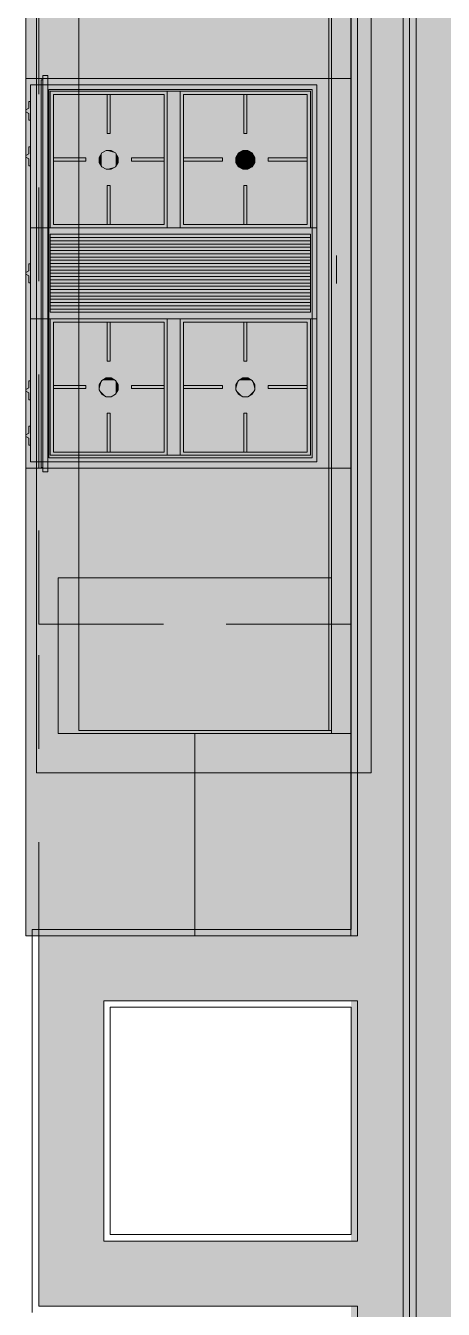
# Model space of a CAD drawing. Header units: inches. Extents: x 99 to 12024, y -5408 to 2559.
# Drawn here: x 8605.6 to 8637.7, y -4651.7 to -4552.9 of the extents above; entities that cross this region are included whole.
import ezdxf

# ---------------------------------------------------------------- set-up
doc = ezdxf.new("R2010")
doc.units = ezdxf.units.IN
doc.header["$LTSCALE"] = 96
doc.header["$MEASUREMENT"] = 0
doc.linetypes.add('Dot', pattern=[0.15, 0.075, -0.075])
for name, color, linetype, lineweight, true_color in [('Cabinets_  Base', 7, 'Dot', 5, 0xd4b6b5), ('Cabinets_ Countertops', 7, 'Continuous', 5, 0x804040), ('CAD_  Default', 7, 'Continuous', 18, 0x000000), ('Furniture_ Interior', 7, 'Continuous', 25, 0x8080c0), ('Millwork', 7, 'Continuous', 25, 0x008000), ('Moldings', 7, 'Continuous', 18, 0x804000)]:
    doc.layers.add(name, color=color, linetype=linetype, lineweight=lineweight, true_color=true_color)
for name, color, linetype, lineweight in [('Cabinets_  Wall', 252, 'Continuous', 5), ('Fixtures_ Interior', 231, 'Continuous', 0), ('Walls_  Normal', 6, 'Continuous', 13)]:
    doc.layers.add(name, color=color, linetype=linetype, lineweight=lineweight)

# ---------------------------------------------------------------- blocks, each defined once
blk = doc.blocks.new('Capitals & Sills_Arched_Arched Header')
at = {"layer": 'Millwork', "color": 96, "lineweight": 0, "true_color": 0x008000, "transparency": 33554687}
blk.add_lwpolyline([(-26, 4), (26, 4), (26, 0), (-26, 0)], close=True, dxfattribs=at)
at = {"layer": 'Millwork', "color": 7, "lineweight": 0, "true_color": 0xffffff, "transparency": 33554687}
for points in [[(26, 4), (26, 0), (26, 4), (-26, 4)], [(-26, 4), (26, 0), (-26, 4), (-26, 0)]]:
    blk.add_solid(points, dxfattribs=at)
blk = doc.blocks.new('Appliances_Cooktops_Standard Size_Gas (front panel)')
at = {"layer": 'Fixtures_ Interior', "color": 17, "lineweight": 0, "true_color": 0x804040, "transparency": 33554687}
for p, q in [((-0.345, 6.064), (0.197, 6.064)), ((-0.889, 5.683), (-0.889, 0.095)), ((-0.698, 5.556), (-0.698, 0.476)), ((-0.635, 0.476), (-0.635, 5.556)), ((-0.571, 5.556), (-0.571, 0.476)), ((-0.508, 5.556), (-0.508, 0.476)), ((-0.444, 5.556), (-0.444, 0.476)), ((-0.381, 0.476), (-0.381, 5.556)), ((-0.317, 0.476), (-0.317, 5.556)), ((-0.254, 0.476), (-0.254, 5.556)), ((-0.19, 0.476), (-0.19, 5.556)), ((-0.127, 5.556), (-0.127, 0.476)), ((-0.063, 0.476), (-0.063, 5.556)), ((0, 5.556), (0, 0.476)), ((0.063, 0.476), (0.063, 5.556)), ((0.127, 0.476), (0.127, 5.556)), ((0.191, 5.556), (0.191, 0.476)), ((0.254, 0.476), (0.254, 5.556)), ((0.317, 0.476), (0.317, 5.556)), ((0.381, 5.556), (0.381, 0.476)), ((0.445, 0.476), (0.445, 5.556)), ((0.508, 5.556), (0.508, 0.476)), ((0.571, 0.476), (0.571, 5.556)), ((0.635, 0.476), (0.635, 5.556)), ((0.699, 5.556), (0.699, 0.476)), ((0.889, 0.095), (0.889, 5.683)), ((-0.889, 3.016), (-3.556, 3.016)), ((3.556, 3.016), (0.889, 3.016)), ((-3.556, 2.762), (-0.889, 2.762)), ((0.889, 2.762), (3.556, 2.762))]:
    blk.add_line(p, q, dxfattribs=at)
for points in [[(-3.683, 5.683), (3.683, 5.683), (3.683, 0.095), (-3.683, 0.095)], [(-0.762, 5.556), (0.762, 5.556), (0.762, 0.476), (-0.762, 0.476)], [(-3.492, 5.493), (-0.952, 5.493), (-0.952, 3.08), (-3.492, 3.08)], [(0.953, 5.493), (3.493, 5.493), (3.493, 3.08), (0.953, 3.08)], [(-2.4, 4.336), (-2.351, 4.421), (-2.265, 4.47), (-2.167, 4.47), (-2.081, 4.421), (-2.032, 4.336), (-2.032, 4.237), (-2.081, 4.152), (-2.167, 4.102), (-2.265, 4.102), (-2.351, 4.152), (-2.4, 4.237)], [(2.045, 4.237), (2.045, 4.336), (2.094, 4.421), (2.18, 4.47), (2.278, 4.47), (2.364, 4.421), (2.413, 4.336), (2.413, 4.237), (2.364, 4.152), (2.278, 4.102), (2.18, 4.102), (2.094, 4.152)], [(-3.492, 2.699), (-0.952, 2.699), (-0.952, 0.54), (-3.492, 0.54)], [(0.953, 2.699), (3.493, 2.699), (3.493, 0.54), (0.953, 0.54)], [(-2.4, 1.57), (-2.4, 1.669), (-2.351, 1.754), (-2.265, 1.803), (-2.167, 1.803), (-2.081, 1.754), (-2.032, 1.669), (-2.032, 1.57), (-2.081, 1.485), (-2.167, 1.435), (-2.265, 1.435), (-2.351, 1.485)], [(2.094, 1.485), (2.045, 1.57), (2.045, 1.669), (2.094, 1.754), (2.18, 1.803), (2.278, 1.803), (2.364, 1.754), (2.413, 1.669), (2.413, 1.57), (2.364, 1.485), (2.278, 1.435), (2.18, 1.435)]]:
    blk.add_lwpolyline(points, close=True, dxfattribs=at)
for points in [[(-0.889, 0.476), (-3.556, 0.476), (-3.556, 5.556), (-0.889, 5.556)], [(0.889, 5.556), (3.556, 5.556), (3.556, 0.476), (0.889, 0.476)], [(-2.191, 5.493), (-2.191, 4.731), (-2.254, 4.731), (-2.254, 5.493)], [(2.254, 5.493), (2.254, 4.731), (2.191, 4.731), (2.191, 5.493)], [(-3.492, 4.318), (-2.73, 4.318), (-2.73, 4.255), (-3.492, 4.255)], [(-0.952, 4.255), (-1.714, 4.255), (-1.714, 4.318), (-0.952, 4.318)], [(0.953, 4.318), (1.715, 4.318), (1.715, 4.255), (0.953, 4.255)], [(3.493, 4.255), (2.731, 4.255), (2.731, 4.318), (3.493, 4.318)], [(-2.254, 3.08), (-2.254, 3.842), (-2.191, 3.842), (-2.191, 3.08)], [(2.191, 3.08), (2.191, 3.842), (2.254, 3.842), (2.254, 3.08)], [(-2.191, 2.699), (-2.191, 2.064), (-2.254, 2.064), (-2.254, 2.699)], [(2.254, 2.699), (2.254, 2.064), (2.191, 2.064), (2.191, 2.699)], [(-3.492, 1.651), (-2.73, 1.651), (-2.73, 1.588), (-3.492, 1.588)], [(-0.952, 1.588), (-1.714, 1.588), (-1.714, 1.651), (-0.952, 1.651)], [(0.953, 1.651), (1.715, 1.651), (1.715, 1.588), (0.953, 1.588)], [(3.493, 1.588), (2.731, 1.588), (2.731, 1.651), (3.493, 1.651)], [(-2.254, 0.54), (-2.254, 1.175), (-2.191, 1.175), (-2.191, 0.54)], [(2.191, 0.54), (2.191, 1.175), (2.254, 1.175), (2.254, 0.54)], [(-2.991, 0.095), (-2.991, 0.063), (-3.126, 0.063), (-3.157, 0), (-3.193, 0), (-3.224, 0.063), (-3.359, 0.063), (-3.359, 0.095)], [(-2.102, 0.095), (-2.102, 0.063), (-2.237, 0.063), (-2.268, 0), (-2.304, 0), (-2.335, 0.063), (-2.47, 0.063), (-2.47, 0.095)], [(0.184, 0.095), (0.184, 0.063), (0.049, 0.063), (0.018, 0), (-0.018, 0), (-0.049, 0.063), (-0.184, 0.063), (-0.184, 0.095)], [(2.47, 0.095), (2.47, 0.063), (2.335, 0.063), (2.304, 0), (2.268, 0), (2.237, 0.063), (2.102, 0.063), (2.102, 0.095)], [(3.359, 0.095), (3.359, 0.063), (3.224, 0.063), (3.193, 0), (3.157, 0), (3.126, 0.063), (2.991, 0.063), (2.991, 0.095)]]:
    blk.add_lwpolyline(points, dxfattribs=at)
at = {"layer": 'Fixtures_ Interior', "color": 7, "lineweight": 0, "true_color": 0xffffff, "transparency": 33554687}
for points in [[(-3.683, 0.095), (-3.683, 5.683), (-3.683, 0.095), (3.683, 5.683)], [(3.683, 5.683), (3.683, 0.095), (3.683, 5.683), (-3.683, 0.095)], [(-0.762, 0.476), (-0.762, 5.556), (-0.762, 0.476), (0.762, 5.556)], [(0.762, 5.556), (0.762, 0.476), (0.762, 5.556), (-0.762, 0.476)], [(-3.492, 3.08), (-3.492, 5.493), (-3.492, 3.08), (-0.952, 5.493)], [(-0.952, 5.493), (-0.952, 3.08), (-0.952, 5.493), (-3.492, 3.08)], [(3.493, 5.493), (3.493, 3.08), (3.493, 5.493), (0.953, 5.493)], [(0.953, 5.493), (3.493, 3.08), (0.953, 5.493), (0.953, 3.08)], [(-2.4, 4.237), (-2.4, 4.336), (-2.4, 4.237), (-2.351, 4.421)], [(-2.351, 4.421), (-2.351, 4.152), (-2.351, 4.421), (-2.4, 4.237)], [(-2.351, 4.421), (-2.265, 4.47), (-2.351, 4.421), (-2.167, 4.47)], [(-2.167, 4.47), (-2.081, 4.421), (-2.167, 4.47), (-2.351, 4.421)], [(-2.081, 4.421), (-2.081, 4.152), (-2.081, 4.421), (-2.351, 4.421)], [(-2.081, 4.152), (-2.351, 4.152), (-2.081, 4.152), (-2.351, 4.421)], [(-2.032, 4.336), (-2.032, 4.237), (-2.032, 4.336), (-2.081, 4.421)], [(-2.032, 4.237), (-2.081, 4.152), (-2.032, 4.237), (-2.081, 4.421)], [(2.045, 4.336), (2.094, 4.421), (2.045, 4.336), (2.045, 4.237)], [(2.045, 4.237), (2.094, 4.421), (2.045, 4.237), (2.094, 4.152)], [(2.094, 4.421), (2.18, 4.47), (2.094, 4.421), (2.278, 4.47)], [(2.094, 4.421), (2.278, 4.47), (2.094, 4.421), (2.413, 4.336)], [(2.413, 4.336), (2.413, 4.237), (2.413, 4.336), (2.094, 4.421)], [(2.094, 4.421), (2.413, 4.237), (2.094, 4.421), (2.094, 4.152)], [(2.278, 4.47), (2.364, 4.421), (2.278, 4.47), (2.413, 4.336)], [(-2.265, 4.102), (-2.351, 4.152), (-2.265, 4.102), (-2.081, 4.152)], [(-2.167, 4.102), (-2.265, 4.102), (-2.167, 4.102), (-2.081, 4.152)], [(2.413, 4.237), (2.278, 4.102), (2.413, 4.237), (2.094, 4.152)], [(2.094, 4.152), (2.278, 4.102), (2.094, 4.152), (2.18, 4.102)], [(2.364, 4.152), (2.278, 4.102), (2.364, 4.152), (2.413, 4.237)], [(-0.952, 2.699), (-0.952, 0.54), (-0.952, 2.699), (-3.492, 2.699)], [(-3.492, 2.699), (-0.952, 0.54), (-3.492, 2.699), (-3.492, 0.54)], [(3.493, 2.699), (3.493, 0.54), (3.493, 2.699), (0.953, 2.699)], [(0.953, 2.699), (3.493, 0.54), (0.953, 2.699), (0.953, 0.54)], [(-2.351, 1.754), (-2.265, 1.803), (-2.351, 1.754), (-2.167, 1.803)], [(-2.167, 1.803), (-2.081, 1.754), (-2.167, 1.803), (-2.351, 1.754)], [(2.18, 1.803), (2.278, 1.803), (2.18, 1.803), (2.094, 1.754)], [(2.094, 1.754), (2.278, 1.803), (2.094, 1.754), (2.364, 1.754)], [(-2.4, 1.669), (-2.351, 1.754), (-2.4, 1.669), (-2.4, 1.57)], [(-2.351, 1.754), (-2.032, 1.57), (-2.351, 1.754), (-2.4, 1.57)], [(-2.4, 1.57), (-2.032, 1.57), (-2.4, 1.57), (-2.081, 1.485)], [(-2.351, 1.485), (-2.4, 1.57), (-2.351, 1.485), (-2.081, 1.485)], [(-2.081, 1.754), (-2.032, 1.57), (-2.081, 1.754), (-2.351, 1.754)], [(-2.032, 1.669), (-2.032, 1.57), (-2.032, 1.669), (-2.081, 1.754)], [(2.045, 1.57), (2.045, 1.669), (2.045, 1.57), (2.094, 1.754)], [(2.094, 1.485), (2.045, 1.57), (2.094, 1.485), (2.094, 1.754)], [(2.364, 1.754), (2.413, 1.669), (2.364, 1.754), (2.094, 1.754)], [(2.094, 1.754), (2.413, 1.669), (2.094, 1.754), (2.413, 1.57)], [(2.094, 1.485), (2.094, 1.754), (2.094, 1.485), (2.413, 1.57)], [(2.094, 1.485), (2.413, 1.57), (2.094, 1.485), (2.278, 1.435)], [(2.413, 1.57), (2.364, 1.485), (2.413, 1.57), (2.278, 1.435)], [(-2.081, 1.485), (-2.167, 1.435), (-2.081, 1.485), (-2.351, 1.485)], [(-2.351, 1.485), (-2.167, 1.435), (-2.351, 1.485), (-2.265, 1.435)], [(2.18, 1.435), (2.094, 1.485), (2.18, 1.435), (2.278, 1.435)]]:
    blk.add_solid(points, dxfattribs=at)
blk = doc.blocks.new('Kitchen Items_Cabinet Accessories_Decorative Trim_Valance (arch)')
at = {"layer": 'Furniture_ Interior', "color": 163, "lineweight": 0, "true_color": 0x8080c0, "transparency": 33554687}
for points in [[(-11.249998, 0), (-11.249998, 0.375), (11.249998, 0.375), (11.249998, 0)], [(10.999998, 0.5), (10.999998, 0.375), (-10.999998, 0.375), (-10.999998, 0.5)]]:
    blk.add_lwpolyline(points, close=True, dxfattribs=at)
at = {"layer": 'Furniture_ Interior', "color": 7, "lineweight": 0, "true_color": 0xffffff, "transparency": 33554687}
for points in [[(11.249998, 0), (-11.249998, 0), (11.249998, 0), (-11.249998, 0.375)], [(-11.249998, 0.375), (11.249998, 0.375), (-11.249998, 0.375), (11.249998, 0)], [(-10.999998, 0.5), (10.999998, 0.5), (-10.999998, 0.5), (10.999998, 0.375)], [(-10.999998, 0.5), (10.999998, 0.375), (-10.999998, 0.5), (-10.999998, 0.375)]]:
    blk.add_solid(points, dxfattribs=at)

msp = doc.modelspace()

# ---------------------------------------------------------------- linework, layer by layer
at = {"layer": 'Cabinets_  Base', "transparency": 33554687}
for p, q in [((8606.613, -4557), (8606.613, -4545)), ((8630.613, -4545), (8630.613, -4557)), ((8630.613, -4557), (8606.613, -4557)), ((8606.613, -4557), (8630.613, -4557)), ((8606.613, -4587), (8606.613, -4557)), ((8630.613, -4557), (8630.613, -4587)), ((8606.613, -4587), (8630.613, -4587)), ((8606.613, -4599), (8606.613, -4587)), ((8630.613, -4587), (8606.613, -4587)), ((8630.613, -4587), (8630.613, -4599)), ((8606.613, -4623), (8606.613, -4599)), ((8606.613, -4599), (8630.613, -4599)), ((8630.613, -4599), (8606.613, -4599)), ((8630.613, -4599), (8630.613, -4623)), ((8630.613, -4623), (8606.613, -4623))]:
    msp.add_line(p, q, dxfattribs=at)
for points in [[(8630.613, -4545), (8630.613, -4557), (8606.613, -4557), (8606.613, -4545)], [(8630.613, -4557), (8630.613, -4587), (8606.613, -4587), (8606.613, -4557)], [(8630.613, -4587), (8630.613, -4599), (8606.613, -4599), (8606.613, -4587)], [(8630.613, -4599), (8630.613, -4623), (8606.613, -4623), (8606.613, -4599)]]:
    msp.add_lwpolyline(points, close=True, dxfattribs=at)
at = {"layer": 'Cabinets_  Base', "color": 252, "true_color": 0x949494, "transparency": 33554623}
for points in [[(8606.613, -4545), (8630.613, -4545), (8606.613, -4545), (8630.613, -4557)], [(8630.613, -4557), (8606.613, -4557), (8630.613, -4557), (8606.613, -4545)], [(8606.613, -4557), (8630.613, -4557), (8606.613, -4557), (8630.613, -4587)], [(8606.613, -4557), (8630.613, -4587), (8606.613, -4557), (8606.613, -4587)], [(8606.613, -4587), (8630.613, -4587), (8606.613, -4587), (8630.613, -4599)], [(8606.613, -4587), (8630.613, -4599), (8606.613, -4587), (8606.613, -4599)], [(8606.613, -4599), (8630.613, -4599), (8606.613, -4599), (8630.613, -4623)], [(8606.613, -4599), (8630.613, -4623), (8606.613, -4599), (8606.613, -4623)]]:
    msp.add_solid(points, dxfattribs=at)
at = {"layer": 'Cabinets_  Wall', "transparency": 33554687}
for p, q in [((8608.112, -4595.434), (8629.112, -4595.434)), ((8608.112, -4607.434), (8608.112, -4595.434)), ((8629.112, -4595.434), (8629.112, -4607.434)), ((8629.112, -4607.434), (8608.112, -4607.434)), ((8618.613, -4607.434), (8630.613, -4607.434)), ((8618.613, -4622.997), (8618.613, -4607.434)), ((8630.613, -4607.434), (8630.613, -4622.997)), ((8630.613, -4622.997), (8618.613, -4622.997))]:
    msp.add_line(p, q, dxfattribs=at)
for points in [[(8629.112, -4595.434), (8629.112, -4607.434), (8608.112, -4607.434), (8608.112, -4595.434)], [(8630.613, -4607.434), (8630.613, -4622.997), (8618.613, -4622.997), (8618.613, -4607.434)]]:
    msp.add_lwpolyline(points, close=True, dxfattribs=at)
at = {"layer": 'Cabinets_  Wall', "color": 252, "true_color": 0x949494, "transparency": 33554687}
for points in [[(8629.112, -4607.434), (8608.112, -4607.434), (8629.112, -4607.434), (8629.112, -4595.434)], [(8629.112, -4595.434), (8608.112, -4607.434), (8629.112, -4595.434), (8608.112, -4595.434)], [(8618.613, -4607.434), (8630.613, -4607.434), (8618.613, -4607.434), (8630.613, -4622.997)], [(8630.613, -4622.997), (8618.613, -4622.997), (8630.613, -4622.997), (8618.613, -4607.434)]]:
    msp.add_solid(points, dxfattribs=at)
at = {"layer": 'Cabinets_ Countertops', "transparency": 33554687}
for points in [[(8605.613, -4557), (8605.613, -4515), (8630.613, -4515), (8630.613, -4557)], [(8630.613, -4557), (8630.613, -4587), (8605.613, -4587), (8605.613, -4557)], [(8607.378, -4557.847), (8607.378, -4586.205), (8627.618, -4586.205), (8627.618, -4557.847)], [(8605.613, -4623), (8605.613, -4587), (8630.613, -4587), (8630.613, -4623)]]:
    msp.add_lwpolyline(points, close=True, dxfattribs=at)
at = {"layer": 'CAD_  Default', "transparency": 33554687}
for points in [[(8605.613, -4557), (8605.613, -4515), (8630.613, -4515), (8630.613, -4557)], [(8630.613, -4557), (8630.613, -4587), (8605.613, -4587), (8605.613, -4557)], [(8607.378, -4557.847), (8607.378, -4586.205), (8627.618, -4586.205), (8627.618, -4557.847)], [(8605.613, -4623), (8605.613, -4587), (8630.613, -4587), (8630.613, -4623)]]:
    msp.add_lwpolyline(points, close=True, dxfattribs=at)
at = {"layer": 'CAD_  Default', "color": 252, "true_color": 0x949494, "transparency": 33554623}
for points in [[(8630.613, -4557), (8605.613, -4557), (8630.613, -4557), (8605.613, -4515)], [(8605.613, -4515), (8630.613, -4515), (8605.613, -4515), (8630.613, -4557)], [(8630.613, -4557), (8627.618, -4557.847), (8630.613, -4557), (8605.613, -4557)], [(8605.613, -4557), (8627.618, -4557.847), (8605.613, -4557), (8607.378, -4557.847)], [(8605.613, -4587), (8605.613, -4557), (8605.613, -4587), (8607.378, -4557.847)], [(8630.613, -4587), (8627.618, -4557.847), (8630.613, -4587), (8630.613, -4557)], [(8607.378, -4557.847), (8607.378, -4586.205), (8607.378, -4557.847), (8605.613, -4587)], [(8630.613, -4587), (8627.618, -4586.205), (8630.613, -4587), (8627.618, -4557.847)], [(8607.378, -4586.205), (8627.618, -4586.205), (8607.378, -4586.205), (8605.613, -4587)], [(8605.613, -4587), (8627.618, -4586.205), (8605.613, -4587), (8630.613, -4587)], [(8605.613, -4587), (8630.613, -4587), (8605.613, -4587), (8605.613, -4623)], [(8605.613, -4623), (8630.613, -4587), (8605.613, -4623), (8630.613, -4623)]]:
    msp.add_solid(points, dxfattribs=at)
at = {"layer": 'Moldings', "transparency": 33554687}
msp.add_lwpolyline([(8629.287, -4535.24), (8628.911, -4535.615), (8609.701, -4535.615), (8609.701, -4607.194), (8628.911, -4607.194), (8628.911, -4535.615), (8632.161, -4532.365), (8632.161, -4610.444), (8606.451, -4610.444), (8606.451, -4532.365), (8632.161, -4532.365)], close=True, dxfattribs=at)
at = {"layer": 'Walls_  Normal', "transparency": 33554687}
for p, q in [((8634.616, -4406.5), (8634.616, -4775.5)), ((8635.116, -4406.5), (8635.116, -4775.5)), ((8635.616, -4406.5), (8635.616, -4775.5)), ((8631.116, -4484.5), (8631.116, -4623)), ((8630.616, -4485), (8630.616, -4622.5)), ((8606.113, -4622.5), (8630.616, -4622.5)), ((8606.113, -4652), (8606.113, -4622.5)), ((8606.613, -4651.5), (8606.613, -4623)), ((8611.613, -4623), (8606.613, -4623)), ((8611.613, -4623), (8631.116, -4623)), ((8611.613, -4628), (8631.116, -4628)), ((8611.613, -4646.5), (8611.613, -4628)), ((8631.116, -4628), (8631.116, -4646.5)), ((8612.113, -4628.5), (8630.616, -4628.5)), ((8612.113, -4646), (8612.113, -4628.5)), ((8630.616, -4628.5), (8630.616, -4646)), ((8630.616, -4646), (8612.113, -4646)), ((8631.116, -4646.5), (8611.613, -4646.5)), ((8606.613, -4651.5), (8611.613, -4651.5)), ((8631.116, -4651.5), (8611.613, -4651.5)), ((8631.116, -4651.5), (8631.116, -4775.5))]:
    msp.add_line(p, q, dxfattribs=at)
at = {"layer": 'Walls_  Normal', "color": 252, "true_color": 0x949494, "transparency": 33554687}
for points in [[(8634.616, -4406.5), (8634.616, -4775.5), (8631.116, -4406.5), (8631.116, -4775.5)], [(8635.116, -4406.5), (8635.116, -4775.5), (8634.616, -4406.5), (8634.616, -4775.5)], [(8635.616, -4406.5), (8635.616, -4775.5), (8635.116, -4406.5), (8635.116, -4775.5)], [(8639.116, -4406.5), (8639.116, -4775.5), (8635.616, -4406.5), (8635.616, -4775.5)], [(8606.613, -4651.5), (8606.613, -4623), (8611.613, -4651.5), (8611.613, -4623)], [(8611.613, -4623), (8631.116, -4623), (8611.613, -4628), (8631.116, -4628)], [(8631.116, -4651.5), (8611.613, -4651.5), (8631.116, -4646.5), (8611.613, -4646.5)]]:
    msp.add_solid(points, dxfattribs=at)
at = {"layer": 'Walls_  Normal', "color": 236, "true_color": 0x7a003d, "transparency": 33554687}
for points in [[(8631.116, -4484.5), (8631.116, -4623), (8630.616, -4484.5), (8630.616, -4623.002)], [(8631.116, -4628), (8631.116, -4646.5), (8630.616, -4628), (8630.616, -4646.5)], [(8631.116, -4651.5), (8631.116, -4775.5), (8630.616, -4651.5), (8630.616, -4775.5)]]:
    msp.add_solid(points, dxfattribs=at)

# ---------------------------------------------------------------- block references
at = {"layer": 'Fixtures_ Interior', "transparency": 33554687, "xscale": 3.938678, "yscale": 3.938678, "zscale": 3.938678, "rotation": 269.9999999999999}
msp.add_blockref('Appliances_Cooktops_Standard Size_Gas (front panel)', (8605.613, -4572), dxfattribs=at)
at = {"layer": 'Furniture_ Interior', "transparency": 33554687, "xscale": 1.355555534362793, "rotation": 90}
msp.add_blockref('Kitchen Items_Cabinet Accessories_Decorative Trim_Valance (arch)', (8607.307, -4572.03), dxfattribs=at)
at = {"layer": 'Millwork', "transparency": 33554687, "xscale": 1.365384578704834, "yscale": 4.852696418762207, "rotation": 269.9999999999999}
msp.add_blockref('Capitals & Sills_Arched_Arched Header', (8609.701, -4571.69), dxfattribs=at)

doc.saveas('drawing.dxf')
